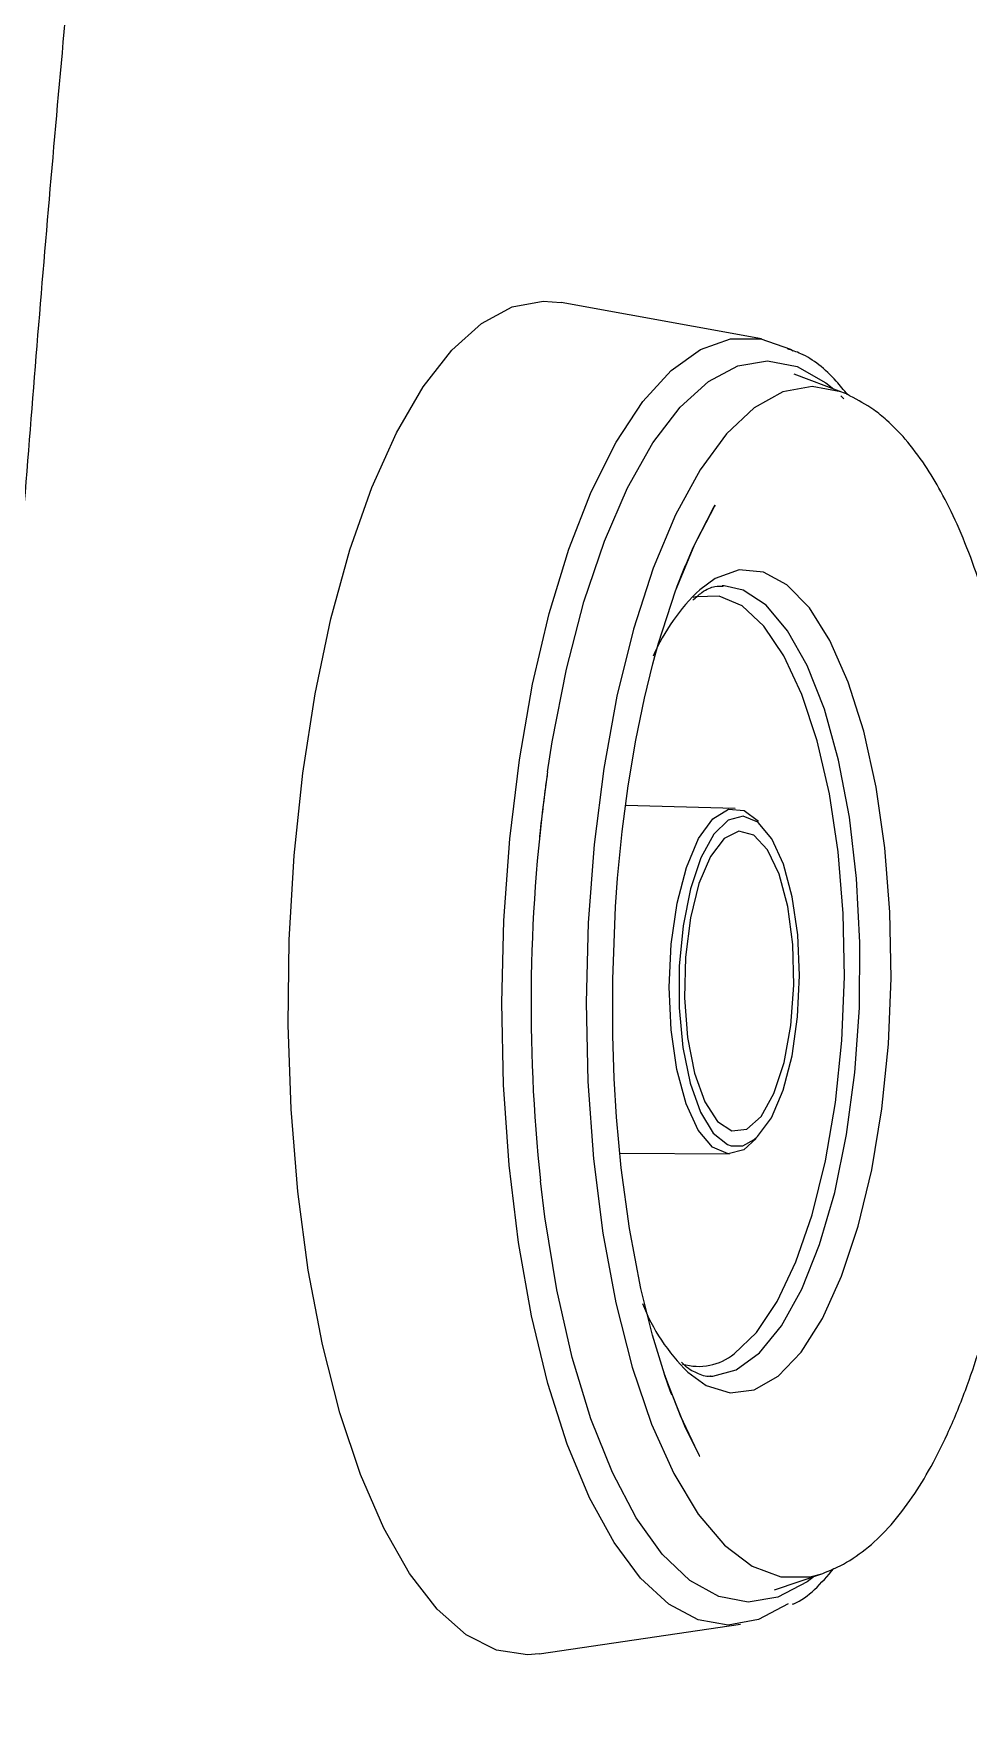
# Model space of a CAD drawing. Extents: x 398 to 508, y 623 to 782.
# Drawn here: x 406.779 to 408.023, y 715.376 to 717.607 of the extents above; entities that cross this region are included whole.
import ezdxf

# ---------------------------------------------------------------- set-up
doc = ezdxf.new("R2010")
doc.units = 0
doc.header["$MEASUREMENT"] = 0
doc.layers.add('GEOMETRY', color=2, linetype='Continuous', lineweight=25)

msp = doc.modelspace()

# ---------------------------------------------------------------- linework, layer by layer
at = {"layer": 'GEOMETRY'}
for p, q in [((407.7479, 717.2008), (407.4813, 717.2492)), ((407.8549, 717.1298), (407.7916, 717.1539)), ((407.8536, 717.1251), (407.8576, 717.1212)), ((407.6983, 716.8721), (407.6956, 716.8722)), ((407.713, 716.5756), (407.567, 716.5794)), ((407.5595, 716.1165), (407.7055, 716.1155)), ((407.7654, 715.535), (407.8294, 715.5571)), ((407.8186, 715.5534), (407.8088, 715.5459)), ((407.4521, 715.4498), (407.7201, 715.4895))]:
    msp.add_line(p, q, dxfattribs=at)
at = {"layer": 'GEOMETRY', "flags": 128}
for points in [[(407.4521, 715.4498), (407.4364, 715.4485), (407.3953, 715.4548), (407.3549, 715.4753), (407.316, 715.5096), (407.2792, 715.5571), (407.245, 715.6172), (407.214, 715.6888), (407.1867, 715.7708), (407.1635, 715.8619), (407.1447, 715.9608), (407.1308, 716.0657), (407.1218, 716.1752), (407.1179, 716.2874), (407.1192, 716.4006), (407.1257, 716.513), (407.1373, 716.6228), (407.1537, 716.7283), (407.1748, 716.8279), (407.2001, 716.9199), (407.2294, 717.0029), (407.262, 717.0756), (407.2976, 717.1369), (407.3356, 717.1857), (407.3753, 717.2214), (407.4161, 717.2434), (407.4575, 717.2512), (407.4813, 717.2492)], [(407.7833, 715.5166), (407.7437, 715.4955), (407.7036, 715.4883), (407.6637, 715.4952), (407.6246, 715.516), (407.587, 715.5505), (407.5516, 715.598), (407.5188, 715.6578), (407.4892, 715.7289), (407.4634, 715.8101), (407.4416, 715.9001), (407.4244, 715.9975), (407.412, 716.1005), (407.4045, 716.2075), (407.4021, 716.3169), (407.4049, 716.4266), (407.4128, 716.5351), (407.4256, 716.6404), (407.4432, 716.7409), (407.4652, 716.835), (407.4914, 716.9209), (407.5212, 716.9974), (407.5543, 717.0633), (407.5899, 717.1173), (407.6276, 717.1586), (407.6668, 717.1867), (407.7067, 717.2008), (407.7468, 717.201), (407.7864, 717.1871), (407.79, 717.1851)], [(407.4632, 716.6245), (407.4694, 716.6644), (407.4883, 716.7611), (407.5116, 716.8508), (407.5389, 716.9317), (407.5697, 717.0027), (407.6034, 717.0624), (407.6395, 717.1098), (407.6774, 717.1442), (407.7164, 717.1648), (407.7559, 717.1715), (407.7952, 717.164), (407.8335, 717.1425), (407.8441, 717.1338)], [(407.8549, 717.1298), (407.8536, 717.1302), (407.8152, 717.1373), (407.7765, 717.1302), (407.7383, 717.1091), (407.7013, 717.0743), (407.6661, 717.0265), (407.6333, 716.9665), (407.6037, 716.8954), (407.5776, 716.8145), (407.5555, 716.7251), (407.5379, 716.629), (407.525, 716.5278)], [(407.5498, 716.3482), (407.5536, 716.4444), (407.5564, 716.483), (407.5625, 716.545), (407.5705, 716.6059), (407.5807, 716.6665), (407.5922, 716.7225), (407.6033, 716.768), (407.6109, 716.7958), (407.6334, 716.8652), (407.659, 716.9274), (407.6839, 716.9757), (407.6861, 716.9794), (407.6861, 716.9794), (407.6861, 716.9794), (407.6861, 716.9794), (407.6861, 716.9794), (407.6861, 716.9794), (407.6861, 716.9794), (407.6861, 716.9794), (407.6861, 716.9794), (407.6861, 716.9794), (407.6861, 716.9794), (407.6861, 716.9793), (407.6853, 716.978), (407.6571, 716.9234), (407.6407, 716.8846), (407.6354, 716.8709), (407.6346, 716.8689), (407.6345, 716.8686), (407.6345, 716.8685), (407.6345, 716.8684), (407.6345, 716.8684), (407.6345, 716.8684), (407.6345, 716.8684), (407.6345, 716.8684), (407.6345, 716.8684), (407.6345, 716.8684), (407.6345, 716.8684), (407.6345, 716.8685), (407.6346, 716.8688), (407.6357, 716.8718), (407.6448, 716.895), (407.6463, 716.8985), (407.6463, 716.8985), (407.6463, 716.8985), (407.6463, 716.8985), (407.6463, 716.8985), (407.6463, 716.8985), (407.6463, 716.8985), (407.6463, 716.8984), (407.6462, 716.8983), (407.6462, 716.8981), (407.6459, 716.8974), (407.6445, 716.8943), (407.6441, 716.8932), (407.6439, 716.8927), (407.6438, 716.8925), (407.6438, 716.8924), (407.6438, 716.8923), (407.6437, 716.8923), (407.6437, 716.8923)], [(407.6497, 715.825), (407.6742, 715.8072), (407.7061, 715.7973), (407.7383, 715.8015), (407.7701, 715.8198), (407.8006, 715.8518), (407.829, 715.8965), (407.8545, 715.9529), (407.8766, 716.0194), (407.8947, 716.0944), (407.9082, 716.1758), (407.9169, 716.2617), (407.9205, 716.3497), (407.9189, 716.4376), (407.9121, 716.5232), (407.9004, 716.6041), (407.884, 716.6783), (407.8634, 716.7439), (407.839, 716.7992), (407.8116, 716.8427), (407.7818, 716.8734), (407.7505, 716.8903), (407.7183, 716.8932), (407.6862, 716.8819), (407.6656, 716.8668)], [(407.7116, 715.8496), (407.7412, 715.8779), (407.7688, 715.919), (407.7938, 715.9717), (407.8154, 716.0347), (407.8331, 716.1062), (407.8464, 716.1842), (407.8548, 716.2666), (407.8583, 716.3512), (407.8566, 716.4357), (407.8499, 716.5177), (407.8382, 716.5951), (407.822, 716.6656), (407.8017, 716.7275), (407.7778, 716.7789), (407.751, 716.8185), (407.722, 716.8453), (407.6916, 716.8584), (407.6606, 716.8576), (407.6571, 716.8566)], [(407.6833, 715.8197), (407.7142, 715.8281), (407.7451, 715.8507), (407.7745, 715.8867), (407.8015, 715.9353), (407.8253, 715.995), (407.8454, 716.0644), (407.8612, 716.1414), (407.8722, 716.224), (407.8782, 716.3099), (407.879, 716.3969), (407.8745, 716.4824), (407.865, 716.5642), (407.8505, 716.64), (407.8316, 716.7078), (407.8088, 716.7658), (407.7827, 716.8123), (407.7539, 716.8461), (407.7233, 716.8662), (407.6983, 716.8721)], [(407.7407, 716.136), (407.7244, 716.1212), (407.7034, 716.1156), (407.6827, 716.1245), (407.6637, 716.1472), (407.6475, 716.1824), (407.6352, 716.2278), (407.6275, 716.2807), (407.6249, 716.3376), (407.6277, 716.3951), (407.6355, 716.4494), (407.6479, 716.4972), (407.6642, 716.5354), (407.6833, 716.5618), (407.704, 716.5746), (407.725, 716.5729), (407.7437, 716.5586)], [(407.7645, 716.1959), (407.7781, 716.2372), (407.7871, 716.2866), (407.7911, 716.3403), (407.7896, 716.3945), (407.7829, 716.445), (407.7714, 716.4881), (407.7559, 716.5206), (407.7376, 716.5401), (407.7179, 716.5452), (407.6982, 716.5355), (407.68, 716.5117), (407.6646, 716.4755), (407.6532, 716.4298), (407.6466, 716.3777), (407.6454, 716.3233), (407.6495, 716.2705), (407.6587, 716.2232), (407.6724, 716.185), (407.6894, 716.1588), (407.7086, 716.1463), (407.7285, 716.1487), (407.7476, 716.1656), (407.7645, 716.1959)], [(407.7429, 716.5573), (407.7236, 716.5654), (407.7034, 716.56), (407.6843, 716.5412), (407.6672, 716.51)], [(407.7382, 716.1346), (407.7427, 716.1386), (407.761, 716.1638), (407.7766, 716.2004), (407.7885, 716.2462), (407.796, 716.2981), (407.7986, 716.353), (407.7961, 716.4075), (407.7888, 716.4581), (407.777, 716.5015), (407.7615, 716.5352), (407.7433, 716.557), (407.7429, 716.5573)], [(407.525, 716.5278), (407.5171, 716.4233), (407.5144, 716.3174), (407.5168, 716.212), (407.5243, 716.1089), (407.5368, 716.01), (407.5541, 715.9171), (407.5758, 715.8318), (407.6016, 715.7557), (407.6311, 715.69), (407.6636, 715.636), (407.6986, 715.5947), (407.7355, 715.5667), (407.7737, 715.5526), (407.8123, 715.5526), (407.8294, 715.5571)], [(407.6672, 716.51), (407.6534, 716.4685), (407.6436, 716.4193), (407.6385, 716.3654), (407.6384, 716.3103), (407.6434, 716.2574), (407.653, 716.21), (407.6667, 716.1711), (407.6837, 716.1432), (407.7028, 716.128), (407.7075, 716.1264)], [(407.6277, 715.7969), (407.6277, 715.797), (407.6273, 715.7982), (407.6262, 715.8009), (407.6261, 715.8012), (407.6261, 715.8013), (407.6261, 715.8012), (407.6261, 715.8011), (407.6262, 715.8009), (407.6263, 715.8007), (407.6264, 715.8003), (407.6267, 715.7995), (407.6276, 715.7972), (407.6282, 715.7955), (407.6284, 715.7952), (407.6284, 715.795), (407.6284, 715.795), (407.6284, 715.795), (407.6284, 715.795), (407.6284, 715.795), (407.6284, 715.795), (407.6284, 715.795), (407.6284, 715.795), (407.6284, 715.7951), (407.6282, 715.7957), (407.6265, 715.8001), (407.6193, 715.8205), (407.6177, 715.8252), (407.6176, 715.8254), (407.6176, 715.8254), (407.6176, 715.8255), (407.6176, 715.8255), (407.6176, 715.8254), (407.6176, 715.8254), (407.6176, 715.8254), (407.6176, 715.8254), (407.6176, 715.8254), (407.6176, 715.8254), (407.6177, 715.8252), (407.618, 715.8241), (407.6226, 715.811), (407.6395, 715.7671), (407.6626, 715.7183), (407.6655, 715.713), (407.6656, 715.7129), (407.6656, 715.7129), (407.6656, 715.7129), (407.6656, 715.7129), (407.6656, 715.7129), (407.6656, 715.7129), (407.6656, 715.7129), (407.6656, 715.7129), (407.6656, 715.7129), (407.6656, 715.7129), (407.6656, 715.7129), (407.6656, 715.7129), (407.6652, 715.7136), (407.6457, 715.7531), (407.6207, 715.8166), (407.6029, 715.8741), (407.5875, 715.9364), (407.5724, 716.0162), (407.5613, 716.0972), (407.5551, 716.1645), (407.5519, 716.216), (407.5499, 716.2735), (407.5498, 716.3482)], [(407.7075, 716.1264), (407.7229, 716.1264), (407.7382, 716.1346)], [(407.8088, 715.5459), (407.7698, 715.5252), (407.7303, 715.5186), (407.691, 715.5261), (407.6527, 715.5476), (407.6159, 715.5828), (407.5812, 715.631), (407.5494, 715.6914), (407.5208, 715.763), (407.496, 715.8446), (407.4755, 715.9347), (407.4596, 716.0318), (407.4537, 716.0799)], [(407.6786, 715.8197), (407.6825, 715.8197), (407.6833, 715.8197)]]:
    msp.add_lwpolyline(points, dxfattribs=at)
at = {"layer": 'GEOMETRY'}
for centre, radius, start, end in [((407.8508, 716.6709), 0.2696, 133.384, 156.4695), ((409.6294, 716.3145), 2.1883, 171.8558, 186.1542), ((407.832, 716.0107), 0.2602, 201.2109, 225.5207), ((407.6641, 715.9079), 0.0752, 253.6091, 309.1471)]:
    msp.add_arc(centre, radius, start, end, dxfattribs=at)
for points, knots in [([(407.0275, 707.8627), (407.0226, 707.899), (407.013, 707.9717), (406.9988, 708.0808), (406.9849, 708.1899), (406.9713, 708.299), (406.9579, 708.4081), (406.9448, 708.5173), (406.9319, 708.6264), (406.9194, 708.7356), (406.9071, 708.8448), (406.895, 708.954), (406.8833, 709.0633), (406.8718, 709.1725), (406.8606, 709.2818), (406.8497, 709.3911), (406.839, 709.5003), (406.8287, 709.6096), (406.8186, 709.7189), (406.8088, 709.8282), (406.7992, 709.9375), (406.7899, 710.0469), (406.781, 710.1562), (406.7722, 710.2655), (406.7638, 710.3749), (406.7556, 710.4842), (406.7477, 710.5936), (406.7401, 710.7029), (406.7328, 710.8123), (406.7257, 710.9216), (406.719, 711.031), (406.7125, 711.1404), (406.7062, 711.2497), (406.7003, 711.3591), (406.6946, 711.4685), (406.6892, 711.5778), (406.6841, 711.6872), (406.6793, 711.7966), (406.6747, 711.9059), (406.6704, 712.0153), (406.6664, 712.1247), (406.6626, 712.234), (406.6592, 712.3434), (406.656, 712.4527), (406.6531, 712.5621), (406.6505, 712.6714), (406.6481, 712.7807), (406.646, 712.8901), (406.6442, 712.9994), (406.6427, 713.1087), (406.6414, 713.218), (406.6405, 713.3273), (406.6398, 713.4366), (406.6394, 713.5459), (406.6392, 713.6929), (406.6396, 713.8777), (406.6413, 714.1003), (406.6442, 714.3229), (406.6482, 714.5455), (406.6533, 714.7682), (406.6596, 714.991), (406.6671, 715.2137), (406.6757, 715.4365), (406.6854, 715.6594), (406.6963, 715.8822), (406.7083, 716.1051), (406.7215, 716.328), (406.7359, 716.5509), (406.7514, 716.7739), (406.768, 716.9968), (406.7858, 717.2197), (406.8047, 717.4427), (406.8248, 717.6656), (406.8461, 717.8885), (406.8685, 718.1114), (406.892, 718.3342), (406.9167, 718.5571), (406.9425, 718.7798), (406.9694, 719.0026), (406.9974, 719.2253), (407.017, 719.3737), (407.0268, 719.4479)], [0, 0, 0, 0, 0.009498, 0.018992, 0.028484, 0.037974, 0.04746, 0.056943, 0.066424, 0.075902, 0.085377, 0.09485, 0.104319, 0.113786, 0.12325, 0.132712, 0.14217, 0.151626, 0.161079, 0.17053, 0.179978, 0.189423, 0.198866, 0.208306, 0.217744, 0.22718, 0.236613, 0.246043, 0.255472, 0.264898, 0.274323, 0.283745, 0.293165, 0.302583, 0.311999, 0.321413, 0.330826, 0.340236, 0.349645, 0.359052, 0.368458, 0.377862, 0.387264, 0.396665, 0.406065, 0.415463, 0.42486, 0.434256, 0.44365, 0.453044, 0.462436, 0.471828, 0.481218, 0.490608, 0.499997, 0.519112, 0.538234, 0.557361, 0.576494, 0.595635, 0.614783, 0.633939, 0.653103, 0.672277, 0.69146, 0.710653, 0.729857, 0.749071, 0.768296, 0.787533, 0.806782, 0.826044, 0.845317, 0.864604, 0.883903, 0.903217, 0.922544, 0.941886, 0.961242, 0.980614, 1, 1, 1, 1]), ([(407.8623, 717.1267), (407.8574, 717.1327), (407.8379, 717.1569), (407.811, 717.1782), (407.7885, 717.1857), (407.7827, 717.1877)], [0, 0, 0, 0, 0.198506, 0.790246, 1, 1, 1, 1]), ([(407.8659, 717.1248), (407.8652, 717.1252), (407.8618, 717.1273), (407.858, 717.1287), (407.8549, 717.1298)], [0, 0, 0, 0, 0.192478, 1, 1, 1, 1]), ([(408.1079, 716.3391), (408.108, 716.3736), (408.1082, 716.4215), (408.1051, 716.4907), (408.1012, 716.5474), (408.0946, 716.6124), (408.0856, 716.6766), (408.0744, 716.7386), (408.0615, 716.796), (408.0465, 716.8512), (408.029, 716.9042), (408.0088, 716.9541), (407.9877, 716.9968), (407.9647, 717.0351), (407.9404, 717.0672), (407.9187, 717.0895), (407.8929, 717.1106), (407.8764, 717.1193), (407.8659, 717.1248)], [0, 0, 0, 0, 0.09413, 0.130948, 0.19152, 0.252883, 0.31698, 0.381436, 0.444408, 0.503463, 0.571227, 0.640564, 0.706548, 0.765876, 0.836152, 0.89751, 0.934649, 1, 1, 1, 1]), ([(407.6565, 716.8529), (407.6606, 716.8566), (407.6719, 716.8669), (407.6851, 716.8718), (407.6934, 716.8716), (407.697, 716.8715)], [0, 0, 0, 0, 0.239495, 0.670055, 1, 1, 1, 1]), ([(407.4632, 716.6245), (407.4621, 716.6175), (407.4603, 716.6046), (407.4588, 716.5917), (407.4581, 716.5859)], [0, 0, 0, 0, 0.546772, 1, 1, 1, 1]), ([(407.4581, 716.5859), (407.4564, 716.5726), (407.454, 716.5545), (407.4524, 716.5363), (407.4519, 716.5315)], [0, 0, 0, 0, 0.738666, 1, 1, 1, 1]), ([(407.8294, 715.5571), (407.8371, 715.5602), (407.8566, 715.5678), (407.8877, 715.5889), (407.9169, 715.6164), (407.945, 715.6518), (407.9714, 715.6938), (407.9961, 715.7424), (408.0188, 715.7975), (408.039, 715.8571), (408.0564, 715.9195), (408.0714, 715.9857), (408.0842, 716.0561), (408.0937, 716.1241), (408.1003, 716.1883), (408.1056, 716.2577), (408.107, 716.3079), (408.1079, 716.3391)], [0, 0, 0, 0, 0.044616, 0.112227, 0.183772, 0.255596, 0.321585, 0.393998, 0.468883, 0.535579, 0.604904, 0.673602, 0.739748, 0.811841, 0.86546, 0.91647, 1, 1, 1, 1]), ([(407.6811, 715.8199), (407.6807, 715.8199), (407.674, 715.8182), (407.6639, 715.823), (407.6495, 715.8291), (407.642, 715.8377), (407.6414, 715.8384)], [0, 0, 0, 0, 0.033963, 0.551961, 0.963392, 1, 1, 1, 1]), ([(407.7892, 715.5161), (407.7897, 715.5163), (407.81, 715.524), (407.8274, 715.544), (407.8444, 715.5635)], [0, 0, 0, 0, 0.026189, 1, 1, 1, 1])]:
    msp.add_open_spline(points, degree=3, knots=knots, dxfattribs=at)

doc.saveas('drawing.dxf')
